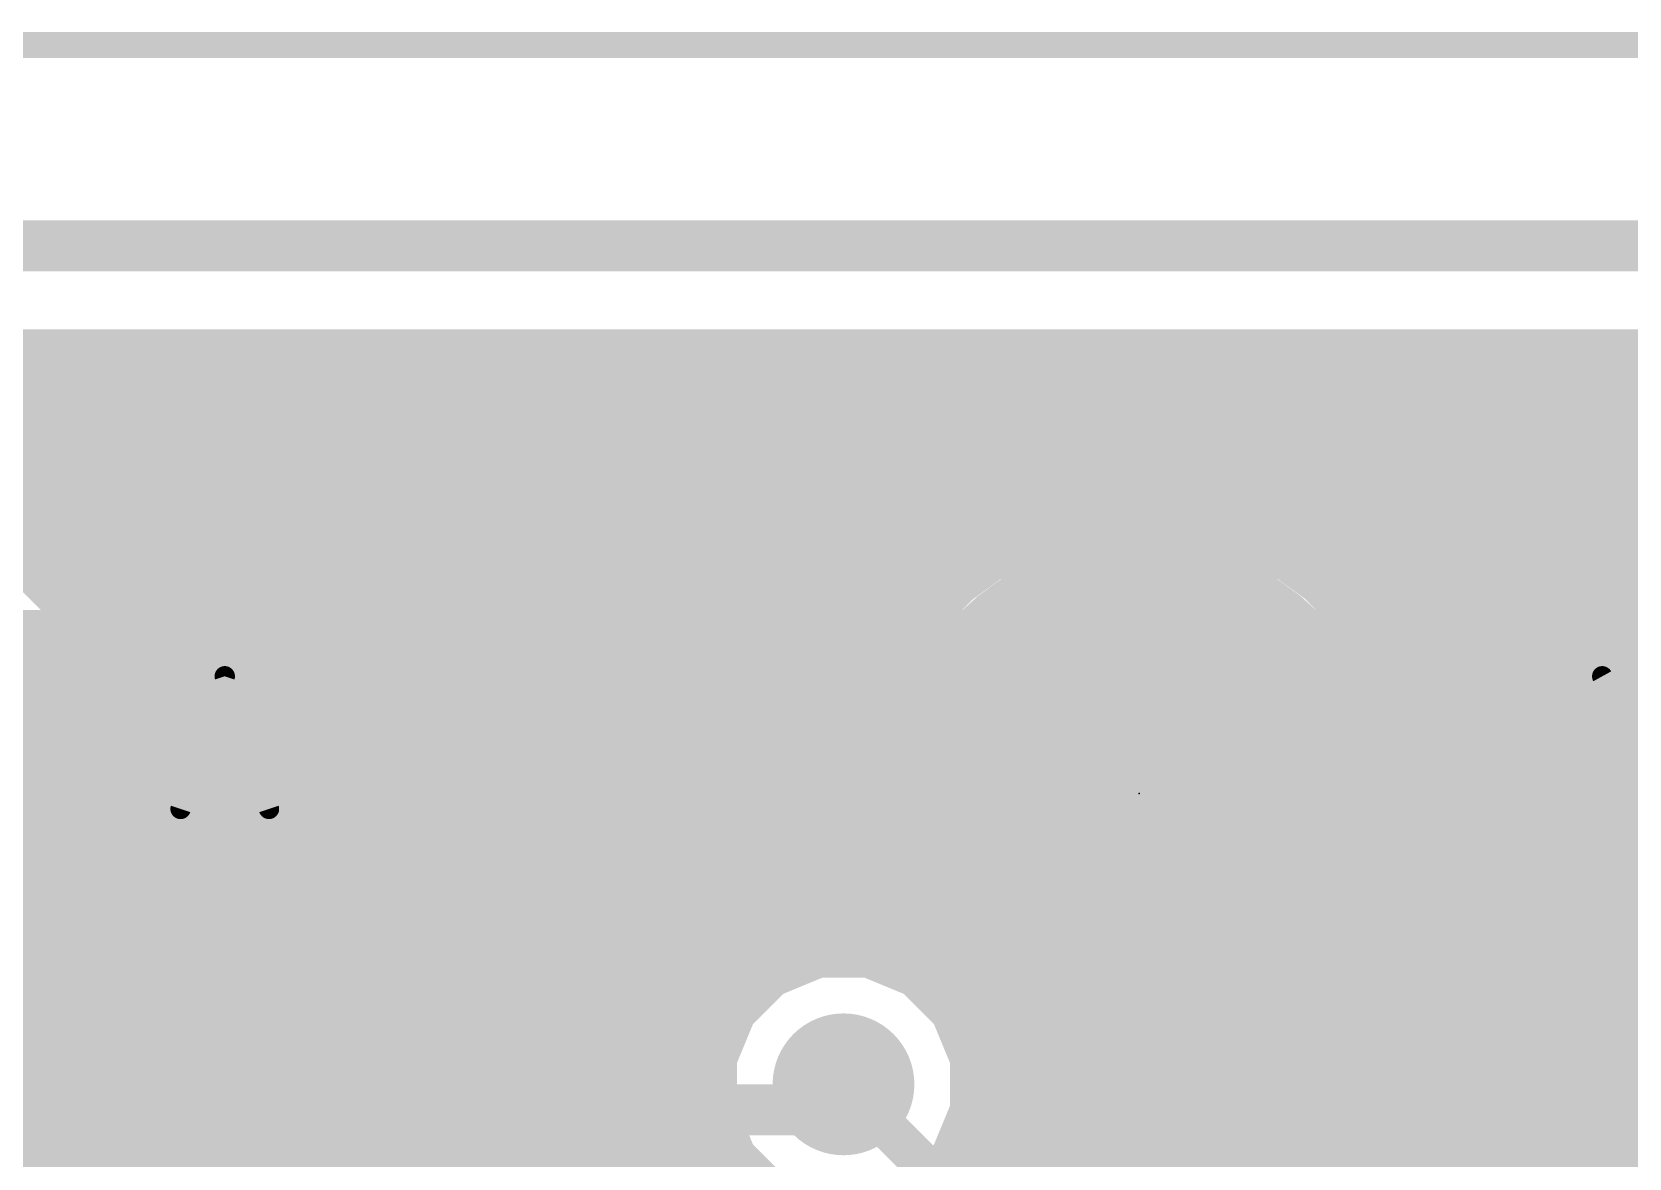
# Model space of a CAD drawing. Extents: x -1.3 to 57, y -0.1 to 23.2.
# Drawn here: x 32.33 to 40.29, y 15.46 to 21.07 of the extents above; entities that cross this region are included whole.
import ezdxf

# ---------------------------------------------------------------- set-up
doc = ezdxf.new("R2010")
doc.units = 0
for name, color, linetype in [('1', 12, 'CONTINUOUS'), ('16', 132, 'CONTINUOUS'), ('18', 110, 'CONTINUOUS'), ('20', 31, 'CONTINUOUS'), ('23', 53, 'CONTINUOUS'), ('25', 253, 'CONTINUOUS')]:
    doc.layers.add(name, color=color, linetype=linetype)

# ---------------------------------------------------------------- blocks, each defined once
blk = doc.blocks.new('PIE')
at = {"const_width": 0.5}
blk.add_lwpolyline([(0, -0.25, 1), (0, 0.25, 1), (0, -0.25)], format="xyb", dxfattribs=at)
blk = doc.blocks.new('ROUNDV')
at = {"const_width": 0.5}
blk.add_lwpolyline([(0, -0.25, 1), (0, 0.25, 1), (0, -0.25)], format="xyb", dxfattribs=at)

msp = doc.modelspace()

# ---------------------------------------------------------------- linework, layer by layer
at = {"layer": '1'}
for points, const_width in [([(25.0406, 19.431), (42.0154, 19.431)], 0.3048), ([(27.1283, 19.2024), (41.8592, 19.2024)], 0.3048), ([(27.4331, 18.8976), (40.7149, 18.8976)], 0.3048), ([(32.5986, 18.1784), (32.1484, 18.6286)], 0.3048), ([(37.5129, 18.6594), (37.3, 18.5902)], 0.3048), ([(37.6936, 18.688), (37.5129, 18.6594)], 0.3048), ([(37.6936, 17.4244), (37.6936, 18.688)], 0.3048), ([(37.9984, 18.688), (37.9984, 17.4244)], 0.3048), ([(38.1791, 18.6594), (37.9984, 18.688)], 0.3048), ([(38.392, 18.5902), (38.1791, 18.6594)], 0.3048), ([(32.1842, 18.5928), (37.308, 18.5928)], 0.3048), ([(37.3, 18.5902), (37.1005, 18.4885)], 0.3048), ([(37.6936, 18.5928), (37.9984, 18.5928)], 0.3048), ([(38.384, 18.5928), (40.4881, 18.5928)], 0.3048), ([(38.5915, 18.4885), (38.392, 18.5902)], 0.3048), ([(37.1005, 18.4885), (36.9194, 18.3569)], 0.3048), ([(38.7726, 18.3569), (38.5915, 18.4885)], 0.3048), ([(36.9194, 18.3569), (36.7611, 18.1986)], 0.3048), ([(38.9309, 18.1986), (38.7726, 18.3569)], 0.3048), ([(32.489, 18.288), (36.8504, 18.288)], 0.3048), ([(37.6936, 18.288), (37.9984, 18.288)], 0.3048), ([(38.8416, 18.288), (40.4392, 18.288)], 0.3048), ([(32.8422, 17.5903), (32.5986, 18.1784)], 0.3048), ([(36.7611, 18.1986), (36.6295, 18.0175)], 0.3048), ([(39.0625, 18.0175), (38.9309, 18.1986)], 0.3048), ([(36.6295, 18.0175), (36.5278, 17.818)], 0.3048), ([(39.1642, 17.818), (39.0625, 18.0175)], 0.3048), ([(32.6795, 17.9832), (36.612, 17.9832)], 0.3048), ([(37.6936, 17.9832), (37.9984, 17.9832)], 0.3048), ([(39.08, 17.9832), (40.5302, 17.9832)], 0.3048), ([(36.5278, 17.818), (36.4586, 17.6051)], 0.3048), ([(39.2334, 17.6051), (39.1642, 17.818)], 0.3048), ([(32.8057, 17.6784), (36.4825, 17.6784)], 0.3048), ([(37.6936, 17.6784), (37.9984, 17.6784)], 0.3048), ([(39.2096, 17.6784), (40.9311, 17.6784)], 0.3048), ([(32.8422, 16.9537), (32.8422, 17.5903)], 0.3048), ([(36.4586, 17.6051), (36.43, 17.4244)], 0.3048), ([(39.262, 17.4244), (39.2334, 17.6051)], 0.3048), ([(32.8422, 17.3736), (37.6936, 17.3736)], 0.3048), ([(36.43, 17.4244), (37.6936, 17.4244)], 0.3048), ([(37.9984, 17.4244), (37.6936, 17.4244)], 0.3048), ([(37.6936, 17.4244), (37.6936, 17.1196)], 0.3048), ([(37.9984, 17.1196), (37.9984, 17.4244)], 0.3048), ([(37.9984, 17.4244), (39.262, 17.4244)], 0.3048), ([(37.9984, 17.3736), (41.8592, 17.3736)], 0.3048), ([(37.6936, 17.1196), (36.43, 17.1196)], 0.3048), ([(36.43, 17.1196), (36.4586, 16.9389)], 0.3048), ([(37.6936, 15.856), (37.6936, 17.1196)], 0.3048), ([(37.6936, 17.1196), (37.9984, 17.1196)], 0.3048), ([(37.9984, 17.1196), (37.9984, 15.856)], 0.3048), ([(39.262, 17.1196), (37.9984, 17.1196)], 0.3048), ([(39.2334, 16.9389), (39.262, 17.1196)], 0.3048), ([(32.8422, 17.0688), (36.4381, 17.0688)], 0.3048), ([(37.6936, 17.0688), (37.9984, 17.0688)], 0.3048), ([(39.2539, 17.0688), (41.8592, 17.0688)], 0.3048), ([(32.5986, 16.3656), (32.8422, 16.9537)], 0.3048), ([(36.4586, 16.9389), (36.5278, 16.726)], 0.3048), ([(39.1642, 16.726), (39.2334, 16.9389)], 0.3048), ([(32.7636, 16.764), (36.5155, 16.764)], 0.3048), ([(36.5278, 16.726), (36.6295, 16.5265)], 0.3048), ([(37.6936, 16.764), (37.9984, 16.764)], 0.3048), ([(39.0625, 16.5265), (39.1642, 16.726)], 0.3048), ([(39.1765, 16.764), (41.8592, 16.764)], 0.3048), ([(36.2369, 16.5076), (35.9857, 16.4036)], 0.3048), ([(36.5087, 16.5076), (36.2369, 16.5076)], 0.3048), ([(36.7011, 16.4279), (36.5087, 16.5076)], 0.3048), ([(36.6295, 16.5265), (36.7011, 16.4279)], 0.3048), ([(38.9309, 16.3454), (39.0625, 16.5265)], 0.3048), ([(32.6374, 16.4592), (36.12, 16.4592)], 0.3048), ([(35.9857, 16.4036), (35.7934, 16.2113)], 0.3048), ([(36.6256, 16.4592), (36.6784, 16.4592)], 0.3048), ([(37.6936, 16.4592), (37.9984, 16.4592)], 0.3048), ([(39.0136, 16.4592), (41.8592, 16.4592)], 0.3048), ([(32.1484, 15.9154), (32.5986, 16.3656)], 0.3048), ([(38.7726, 16.1871), (38.9309, 16.3454)], 0.3048), ([(35.7934, 16.2113), (35.6894, 15.9601)], 0.3048), ([(38.5915, 16.0555), (38.7726, 16.1871)], 0.3048), ([(32.3874, 16.1544), (35.7699, 16.1544)], 0.3048), ([(37.0562, 15.9601), (36.9806, 16.1425)], 0.3048), ([(36.9806, 16.1425), (37.1005, 16.0555)], 0.3048), ([(37.6936, 16.1544), (37.9984, 16.1544)], 0.3048), ([(38.7277, 16.1544), (41.99, 16.1544)], 0.3048), ([(37.1005, 16.0555), (37.3, 15.9538)], 0.3048), ([(38.392, 15.9538), (38.5915, 16.0555)], 0.3048), ([(35.6894, 15.9601), (35.6894, 15.6883)], 0.3048), ([(37.0562, 15.7155), (37.0562, 15.9601)], 0.3048), ([(37.3, 15.9538), (37.5129, 15.8846)], 0.3048), ([(38.1791, 15.8846), (38.392, 15.9538)], 0.3048), ([(31.9895, 15.8496), (35.6894, 15.8496)], 0.3048), ([(37.0562, 15.8496), (44.9072, 15.8496)], 0.3048), ([(37.5129, 15.8846), (37.6936, 15.856)], 0.3048), ([(37.9984, 15.856), (38.1791, 15.8846)], 0.3048), ([(36.3728, 15.8242), (37.719, 14.478)], 0.2032), ([(35.6894, 15.6883), (35.7934, 15.4371)], 0.3048), ([(37.8873, 14.8844), (37.0562, 15.7155)], 0.3048), ([(28.774, 15.5448), (35.7488, 15.5448)], 0.3048), ([(37.2269, 15.5448), (44.9072, 15.5448)], 0.3048), ([(35.7934, 15.4371), (35.9857, 15.2448)], 0.3048)]:
    msp.add_lwpolyline(points, dxfattribs=dict(at, const_width=const_width))
for points, const_width in [([(37.501, 18.7346, 1), (37.5248, 18.5841)], 0.1524), ([(37.5365, 18.5869, 1), (37.4894, 18.7318)], 0.1524), ([(37.7698, 18.688, 1), (37.6174, 18.688)], 0.1524), ([(37.7055, 18.6127, 1), (37.6817, 18.7632)], 0.1524), ([(38.0746, 18.688, 1), (37.9222, 18.688)], 0.1524), ([(38.0103, 18.7632, 1), (37.9865, 18.6127)], 0.1524), ([(38.2026, 18.7318, 1), (38.1555, 18.5869)], 0.1524), ([(38.1672, 18.5841, 1), (38.191, 18.7346)], 0.1524), ([(37.2764, 18.6627, 1), (37.3235, 18.5177)], 0.1524), ([(37.3346, 18.5223, 1), (37.2654, 18.6581)], 0.1524), ([(37.308, 18.5166, 1), (37.308, 18.669)], 0.1524), ([(37.6936, 18.669, 1), (37.6936, 18.5166)], 0.1524), ([(37.9984, 18.5166, 1), (37.9984, 18.669)], 0.1524), ([(38.384, 18.669, 1), (38.384, 18.5166)], 0.1524), ([(38.4266, 18.6581, 1), (38.3574, 18.5223)], 0.1524), ([(38.3685, 18.5177, 1), (38.4156, 18.6627)], 0.1524), ([(37.0659, 18.5564, 1), (37.1351, 18.4206)], 0.1524), ([(37.1453, 18.4269, 1), (37.0557, 18.5502)], 0.1524), ([(38.6363, 18.5502, 1), (38.5467, 18.4269)], 0.1524), ([(38.5569, 18.4206, 1), (38.6261, 18.5564)], 0.1524), ([(36.8746, 18.4186, 1), (36.9642, 18.2953)], 0.1524), ([(36.9733, 18.3031, 1), (36.8655, 18.4108)], 0.1524), ([(38.8265, 18.4108, 1), (38.7187, 18.3031)], 0.1524), ([(38.7278, 18.2953, 1), (38.8174, 18.4186)], 0.1524), ([(32.489, 18.3642, 1), (32.489, 18.2118)], 0.1524), ([(36.8504, 18.2118, 1), (36.8504, 18.3642)], 0.1524), ([(37.6936, 18.3642, 1), (37.6936, 18.2118)], 0.1524), ([(37.9984, 18.2118, 1), (37.9984, 18.3642)], 0.1524), ([(38.8416, 18.3642, 1), (38.8416, 18.2118)], 0.1524), ([(32.669, 18.2076, 1), (32.5282, 18.1493)], 0.1524), ([(32.5447, 18.1246, 1), (32.6525, 18.2323)], 0.1524), ([(36.7072, 18.2525, 1), (36.8149, 18.1447)], 0.1524), ([(36.8227, 18.1538, 1), (36.6994, 18.2434)], 0.1524), ([(38.9926, 18.2434, 1), (38.8693, 18.1538)], 0.1524), ([(38.8771, 18.1447, 1), (38.9848, 18.2525)], 0.1524), ([(36.5678, 18.0623, 1), (36.6911, 17.9727)], 0.1524), ([(36.6973, 17.9829, 1), (36.5616, 18.0521)], 0.1524), ([(39.1304, 18.0521, 1), (38.9946, 17.9829)], 0.1524), ([(39.0009, 17.9727, 1), (39.1242, 18.0623)], 0.1524), ([(32.6795, 18.0594, 1), (32.6795, 17.907)], 0.1524), ([(36.612, 17.907, 1), (36.612, 18.0594)], 0.1524), ([(37.6936, 18.0594, 1), (37.6936, 17.907)], 0.1524), ([(37.9984, 17.907, 1), (37.9984, 18.0594)], 0.1524), ([(39.08, 18.0594, 1), (39.08, 17.907)], 0.1524), ([(36.4599, 17.8526, 1), (36.5957, 17.7834)], 0.1524), ([(36.6003, 17.7945, 1), (36.4553, 17.8416)], 0.1524), ([(39.2367, 17.8416, 1), (39.0917, 17.7945)], 0.1524), ([(39.0963, 17.7834, 1), (39.2321, 17.8526)], 0.1524), ([(32.8057, 17.7546, 1), (32.8057, 17.6022)], 0.1524), ([(36.4825, 17.6022, 1), (36.4825, 17.7546)], 0.1524), ([(37.6936, 17.7546, 1), (37.6936, 17.6022)], 0.1524), ([(37.9984, 17.6022, 1), (37.9984, 17.7546)], 0.1524), ([(39.2096, 17.7546, 1), (39.2096, 17.6022)], 0.1524), ([(32.9184, 17.5903, 1), (32.766, 17.5903)], 0.1524), ([(36.5339, 17.5932, 1), (36.3834, 17.617)], 0.1524), ([(39.3086, 17.617, 1), (39.1581, 17.5932)], 0.1524), ([(32.7718, 17.5611, 1), (32.9126, 17.6195)], 0.1524), ([(36.3862, 17.6286, 1), (36.5311, 17.5815)], 0.1524), ([(39.1609, 17.5815, 1), (39.3058, 17.6286)], 0.1524), ([(32.8422, 17.4498, 1), (32.8422, 17.2974)], 0.1524), ([(36.43, 17.5006, 1), (36.43, 17.3482)], 0.1524), ([(36.3547, 17.4363, 1), (36.5053, 17.4125)], 0.1524), ([(37.6936, 17.5006, 1), (37.6936, 17.3482)], 0.1524), ([(37.7698, 17.4244, 1), (37.6174, 17.4244)], 0.1524), ([(37.6936, 17.3482, 1), (37.6936, 17.5006)], 0.1524), ([(37.6936, 17.2974, 1), (37.6936, 17.4498)], 0.1524), ([(38.0746, 17.4244, 1), (37.9222, 17.4244)], 0.1524), ([(37.9984, 17.5006, 1), (37.9984, 17.3482)], 0.1524), ([(37.9984, 17.4498, 1), (37.9984, 17.2974)], 0.1524), ([(37.9984, 17.3482, 1), (37.9984, 17.5006)], 0.1524), ([(39.1867, 17.4125, 1), (39.3372, 17.4363)], 0.1524), ([(39.262, 17.3482, 1), (39.262, 17.5006)], 0.1524), ([(37.6174, 17.4244, 1), (37.7698, 17.4244)], 0.1524), ([(37.9222, 17.4244, 1), (38.0746, 17.4244)], 0.1524), ([(36.43, 17.1958, 1), (36.43, 17.0434)], 0.1524), ([(36.5053, 17.1315, 1), (36.3547, 17.1077)], 0.1524), ([(37.7698, 17.1196, 1), (37.6174, 17.1196)], 0.1524), ([(37.6936, 17.1958, 1), (37.6936, 17.0434)], 0.1524), ([(37.6936, 17.0434, 1), (37.6936, 17.1958)], 0.1524), ([(38.0746, 17.1196, 1), (37.9222, 17.1196)], 0.1524), ([(37.9984, 17.1958, 1), (37.9984, 17.0434)], 0.1524), ([(37.9984, 17.0434, 1), (37.9984, 17.1958)], 0.1524), ([(39.3372, 17.1077, 1), (39.1867, 17.1315)], 0.1524), ([(39.262, 17.0434, 1), (39.262, 17.1958)], 0.1524), ([(32.8422, 17.145, 1), (32.8422, 16.9926)], 0.1524), ([(36.4381, 16.9926, 1), (36.4381, 17.145)], 0.1524), ([(37.6936, 17.145, 1), (37.6936, 16.9926)], 0.1524), ([(37.6174, 17.1196, 1), (37.7698, 17.1196)], 0.1524), ([(37.9222, 17.1196, 1), (38.0746, 17.1196)], 0.1524), ([(37.9984, 16.9926, 1), (37.9984, 17.145)], 0.1524), ([(39.2539, 17.145, 1), (39.2539, 16.9926)], 0.1524), ([(32.9126, 16.9245, 1), (32.7718, 16.9829)], 0.1524), ([(32.766, 16.9537, 1), (32.9184, 16.9537)], 0.1524), ([(36.5311, 16.9625, 1), (36.3862, 16.9154)], 0.1524), ([(36.3834, 16.927, 1), (36.5339, 16.9508)], 0.1524), ([(39.1581, 16.9508, 1), (39.3086, 16.927)], 0.1524), ([(39.3058, 16.9154, 1), (39.1609, 16.9625)], 0.1524), ([(32.7636, 16.8402, 1), (32.7636, 16.6878)], 0.1524), ([(36.5957, 16.7606, 1), (36.4599, 16.6914)], 0.1524), ([(36.5155, 16.6878, 1), (36.5155, 16.8402)], 0.1524), ([(37.6936, 16.8402, 1), (37.6936, 16.6878)], 0.1524), ([(37.9984, 16.6878, 1), (37.9984, 16.8402)], 0.1524), ([(39.2321, 16.6914, 1), (39.0963, 16.7606)], 0.1524), ([(39.1765, 16.8402, 1), (39.1765, 16.6878)], 0.1524), ([(36.4553, 16.7024, 1), (36.6003, 16.7495)], 0.1524), ([(39.0917, 16.7495, 1), (39.2367, 16.7024)], 0.1524), ([(36.2369, 16.5838, 1), (36.2369, 16.4314)], 0.1524), ([(36.266, 16.4372, 1), (36.2077, 16.578)], 0.1524), ([(36.5379, 16.578, 1), (36.4796, 16.4372)], 0.1524), ([(36.5087, 16.4314, 1), (36.5087, 16.5838)], 0.1524), ([(36.6911, 16.5713, 1), (36.5678, 16.4817)], 0.1524), ([(36.5616, 16.4919, 1), (36.6973, 16.5611)], 0.1524), ([(38.9946, 16.5611, 1), (39.1304, 16.4919)], 0.1524), ([(39.1242, 16.4817, 1), (39.0009, 16.5713)], 0.1524), ([(32.6374, 16.5354, 1), (32.6374, 16.383)], 0.1524), ([(35.9565, 16.474, 1), (36.0148, 16.3332)], 0.1524), ([(36.0396, 16.3497, 1), (35.9318, 16.4574)], 0.1524), ([(36.12, 16.383, 1), (36.12, 16.5354)], 0.1524), ([(36.6256, 16.5354, 1), (36.6256, 16.383)], 0.1524), ([(36.6394, 16.3831, 1), (36.7627, 16.4727)], 0.1524), ([(36.6719, 16.3575, 1), (36.7302, 16.4983)], 0.1524), ([(36.6784, 16.383, 1), (36.6784, 16.5354)], 0.1524), ([(37.6936, 16.5354, 1), (37.6936, 16.383)], 0.1524), ([(37.9984, 16.383, 1), (37.9984, 16.5354)], 0.1524), ([(39.0136, 16.5354, 1), (39.0136, 16.383)], 0.1524), ([(32.5282, 16.3947, 1), (32.669, 16.3364)], 0.1524), ([(32.6525, 16.3117, 1), (32.5447, 16.4194)], 0.1524), ([(38.9848, 16.2915, 1), (38.8771, 16.3993)], 0.1524), ([(38.8693, 16.3902, 1), (38.9926, 16.3006)], 0.1524), ([(35.7396, 16.2652, 1), (35.8473, 16.1574)], 0.1524), ([(35.8638, 16.1822, 1), (35.723, 16.2405)], 0.1524), ([(38.7187, 16.2409, 1), (38.8265, 16.1332)], 0.1524), ([(38.8174, 16.1254, 1), (38.7278, 16.2487)], 0.1524), ([(32.3874, 16.2306, 1), (32.3874, 16.0782)], 0.1524), ([(35.7699, 16.0782, 1), (35.7699, 16.2306)], 0.1524), ([(37.051, 16.1717, 1), (36.9102, 16.1134)], 0.1524), ([(37.0254, 16.2042, 1), (36.9359, 16.0809)], 0.1524), ([(37.6936, 16.2306, 1), (37.6936, 16.0782)], 0.1524), ([(37.9984, 16.0782, 1), (37.9984, 16.2306)], 0.1524), ([(38.7277, 16.2306, 1), (38.7277, 16.0782)], 0.1524), ([(37.1351, 16.1233, 1), (37.0659, 15.9876)], 0.1524), ([(37.0557, 15.9938, 1), (37.1453, 16.1171)], 0.1524), ([(38.5467, 16.1171, 1), (38.6363, 15.9938)], 0.1524), ([(38.6261, 15.9876, 1), (38.5569, 16.1233)], 0.1524), ([(35.7656, 15.9601, 1), (35.6132, 15.9601)], 0.1524), ([(37.1324, 15.9601, 1), (36.98, 15.9601)], 0.1524), ([(37.3235, 16.0263, 1), (37.2764, 15.8813)], 0.1524), ([(37.2654, 15.8859, 1), (37.3346, 16.0217)], 0.1524), ([(38.3574, 16.0217, 1), (38.4266, 15.8859)], 0.1524), ([(38.4156, 15.8813, 1), (38.3685, 16.0263)], 0.1524), ([(35.619, 15.9893, 1), (35.7598, 15.931)], 0.1524), ([(35.6894, 15.7734, 1), (35.6894, 15.9258)], 0.1524), ([(37.0562, 15.9258, 1), (37.0562, 15.7734)], 0.1524), ([(36.9858, 15.931, 1), (37.1266, 15.9893)], 0.1524), ([(37.5248, 15.9599, 1), (37.501, 15.8094)], 0.1524), ([(37.4894, 15.8122, 1), (37.5365, 15.9571)], 0.1524), ([(37.6817, 15.7807, 1), (37.7055, 15.9313)], 0.1524), ([(37.9865, 15.9313, 1), (38.0103, 15.7807)], 0.1524), ([(38.1555, 15.9571, 1), (38.2026, 15.8122)], 0.1524), ([(38.191, 15.8094, 1), (38.1672, 15.9599)], 0.1524), ([(36.4087, 15.8601, 1), (36.3369, 15.7883)], 0.1016), ([(37.6174, 15.856, 1), (37.7698, 15.856)], 0.1524), ([(37.9222, 15.856, 1), (38.0746, 15.856)], 0.1524), ([(35.7598, 15.7174, 1), (35.619, 15.6591)], 0.1524), ([(37.1101, 15.7694, 1), (37.0023, 15.6617)], 0.1524), ([(35.6132, 15.6883, 1), (35.7656, 15.6883)], 0.1524), ([(36.98, 15.7155, 1), (37.1324, 15.7155)], 0.1524), ([(35.7488, 15.4686, 1), (35.7488, 15.621)], 0.1524), ([(37.2269, 15.621, 1), (37.2269, 15.4686)], 0.1524), ([(35.8473, 15.491, 1), (35.7396, 15.3832)], 0.1524), ([(35.723, 15.4079, 1), (35.8638, 15.4662)], 0.1524)]:
    msp.add_lwpolyline(points, format="xyb", dxfattribs=dict(at, const_width=const_width))
at = {"layer": '16'}
for points, const_width in [([(47.3964, 19.1516), (11.7348, 19.1516)], 0.254), ([(40.9956, 18.4658), (16.3068, 18.4658)], 0.254), ([(24.5885, 18.034), (40.5091, 18.034)], 0.3048), ([(24.6393, 17.9832), (40.5302, 17.9832)], 0.3048), ([(24.8363, 17.6784), (40.9311, 17.6784)], 0.3048), ([(24.8642, 17.3736), (48.5637, 17.3736)], 0.3048), ([(24.7409, 17.0688), (48.8685, 17.0688)], 0.3048), ([(23.9263, 16.764), (49.1733, 16.764)], 0.3048), ([(36.2369, 16.5076), (35.9857, 16.4036)], 0.3048), ([(36.5087, 16.5076), (36.2369, 16.5076)], 0.3048), ([(36.7599, 16.4036), (36.5087, 16.5076)], 0.3048), ([(23.9752, 16.4592), (36.12, 16.4592)], 0.3048), ([(35.9857, 16.4036), (35.7934, 16.2113)], 0.3048), ([(36.6256, 16.4592), (49.6303, 16.4592)], 0.3048), ([(36.9522, 16.2113), (36.7599, 16.4036)], 0.3048), ([(35.7934, 16.2113), (35.7593, 16.129)], 0.3048), ([(37.0562, 15.9601), (36.9522, 16.2113)], 0.3048), ([(35.7593, 16.129), (23.8737, 16.129)], 0.3048), ([(23.8842, 16.1544), (35.7699, 16.1544)], 0.3048), ([(36.9757, 16.1544), (41.8945, 16.1544)], 0.3048), ([(37.0562, 15.6883), (37.0562, 15.9601)], 0.3048), ([(37.0562, 15.8496), (41.5897, 15.8496)], 0.3048), ([(36.2458, 15.6972), (36.3728, 15.8242)], 0.254), ([(36.9522, 15.4371), (37.0562, 15.6883)], 0.3048), ([(22.4536, 15.6972), (36.2458, 15.6972)], 0.254), ([(36.9968, 15.5448), (41.2849, 15.5448)], 0.3048), ([(36.7599, 15.2448), (36.9522, 15.4371)], 0.3048)]:
    msp.add_lwpolyline(points, dxfattribs=dict(at, const_width=const_width))
for points, const_width in [([(36.2369, 16.5838, 1), (36.2369, 16.4314)], 0.1524), ([(36.266, 16.4372, 1), (36.2077, 16.578)], 0.1524), ([(36.5379, 16.578, 1), (36.4796, 16.4372)], 0.1524), ([(36.5087, 16.4314, 1), (36.5087, 16.5838)], 0.1524), ([(35.9565, 16.474, 1), (36.0148, 16.3332)], 0.1524), ([(36.0396, 16.3497, 1), (35.9318, 16.4574)], 0.1524), ([(36.12, 16.383, 1), (36.12, 16.5354)], 0.1524), ([(36.6256, 16.5354, 1), (36.6256, 16.383)], 0.1524), ([(36.8138, 16.4574, 1), (36.706, 16.3497)], 0.1524), ([(36.7308, 16.3332, 1), (36.7891, 16.474)], 0.1524), ([(35.7396, 16.2652, 1), (35.8473, 16.1574)], 0.1524), ([(35.8638, 16.1822, 1), (35.723, 16.2405)], 0.1524), ([(37.0226, 16.2405, 1), (36.8818, 16.1822)], 0.1524), ([(36.8983, 16.1574, 1), (37.006, 16.2652)], 0.1524), ([(35.6889, 16.1582, 1), (35.8297, 16.0998)], 0.1524), ([(35.7593, 16.0528, 1), (35.7593, 16.2052)], 0.1524), ([(35.7699, 16.0782, 1), (35.7699, 16.2306)], 0.1524), ([(36.9757, 16.2306, 1), (36.9757, 16.0782)], 0.1524), ([(37.1324, 15.9601, 1), (36.98, 15.9601)], 0.1524), ([(37.0562, 15.9258, 1), (37.0562, 15.7734)], 0.1524), ([(36.9858, 15.931, 1), (37.1266, 15.9893)], 0.1524), ([(36.4177, 15.7793, 1), (36.3279, 15.8691)], 0.127), ([(37.1266, 15.6591, 1), (36.9858, 15.7174)], 0.1524), ([(36.2009, 15.7421, 1), (36.2907, 15.6523)], 0.127), ([(36.2458, 15.6337, 1), (36.2458, 15.7607)], 0.127), ([(36.98, 15.6883, 1), (37.1324, 15.6883)], 0.1524), ([(36.9968, 15.621, 1), (36.9968, 15.4686)], 0.1524), ([(36.8818, 15.4662, 1), (37.0226, 15.4079)], 0.1524), ([(37.006, 15.3832, 1), (36.8983, 15.491)], 0.1524)]:
    msp.add_lwpolyline(points, format="xyb", dxfattribs=dict(at, const_width=const_width))
at = {"layer": '20'}
for points, const_width in [([(0.065, 21), (51.935, 21)], 0.13), ([(0, 20), (52, 20)], 0.254)]:
    msp.add_lwpolyline(points, dxfattribs=dict(at, const_width=const_width))
at = {"layer": '23'}
msp.add_point((37.846, 17.272), dxfattribs=at)
at = {"layer": '25', "const_width": 0.1016}
for points in [[(33.0708, 17.1958), (33.2909, 17.8562)], [(33.2909, 17.8562), (33.5111, 17.1958)], [(33.9374, 17.8562), (34.0841, 17.8562)], [(34.5089, 17.8562), (34.6556, 17.8562)], [(34.9609, 17.1958), (34.9609, 17.8562)], [(34.9609, 17.8562), (35.2545, 17.8562)], [(35.5553, 17.8562), (35.5553, 17.1958)], [(39.5676, 17.8562), (39.7877, 17.8562)], [(40.1523, 17.1958), (40.1523, 17.8562)], [(40.1523, 17.8562), (40.5192, 17.1958)], [(33.7906, 17.3426), (33.7906, 17.7094)], [(34.3621, 17.3426), (34.3621, 17.7094)], [(39.4208, 17.3426), (39.4208, 17.7094)], [(34.9609, 17.5627), (35.1811, 17.5627)], [(39.6776, 17.5627), (39.7877, 17.5627)], [(39.7877, 17.5627), (39.7877, 17.1958)], [(33.456, 17.3609), (33.1258, 17.3609)], [(34.0841, 17.1958), (33.9374, 17.1958)], [(34.6556, 17.1958), (34.5089, 17.1958)], [(35.2545, 17.1958), (34.9609, 17.1958)], [(35.5553, 17.1958), (35.8488, 17.1958)], [(39.7877, 17.1958), (39.5676, 17.1958)]]:
    msp.add_lwpolyline(points, dxfattribs=at)
at = {"layer": '25'}
for points, const_width in [([(33.315, 17.8642, 1), (33.2668, 17.8482)], 0.0508), ([(33.315, 17.8482, 1), (33.2668, 17.8642)], 0.0508), ([(33.9374, 17.8562, 0.4142), (33.7906, 17.7094)], 0.1016), ([(33.9374, 17.8816, 1), (33.9374, 17.8308)], 0.0508), ([(33.9374, 17.8308, 1), (33.9374, 17.8816)], 0.0508), ([(34.0841, 17.8308, 1), (34.0841, 17.8816)], 0.0508), ([(34.5089, 17.8562, 0.4142), (34.3621, 17.7094)], 0.1016), ([(34.5089, 17.8816, 1), (34.5089, 17.8308)], 0.0508), ([(34.5089, 17.8308, 1), (34.5089, 17.8816)], 0.0508), ([(34.6556, 17.8308, 1), (34.6556, 17.8816)], 0.0508), ([(34.9863, 17.8562, 1), (34.9355, 17.8562)], 0.0508), ([(34.9609, 17.8816, 1), (34.9609, 17.8308)], 0.0508), ([(35.2545, 17.8308, 1), (35.2545, 17.8816)], 0.0508), ([(35.5807, 17.8562, 1), (35.5299, 17.8562)], 0.0508), ([(39.5676, 17.8562, 0.4142), (39.4208, 17.7094)], 0.1016), ([(39.5676, 17.8816, 1), (39.5676, 17.8308)], 0.0508), ([(39.5676, 17.8308, 1), (39.5676, 17.8816)], 0.0508), ([(39.7877, 17.8308, 1), (39.7877, 17.8816)], 0.0508), ([(40.1777, 17.8562, 1), (40.1269, 17.8562)], 0.0508), ([(40.1745, 17.8685, 1), (40.1301, 17.8439)], 0.0508), ([(33.816, 17.7094, 1), (33.7652, 17.7094)], 0.0508), ([(34.3875, 17.7094, 1), (34.3367, 17.7094)], 0.0508), ([(39.4462, 17.7094, 1), (39.3954, 17.7094)], 0.0508), ([(33.7652, 17.7094, 1), (33.816, 17.7094)], 0.0508), ([(34.3367, 17.7094, 1), (34.3875, 17.7094)], 0.0508), ([(39.3954, 17.7094, 1), (39.4462, 17.7094)], 0.0508), ([(34.9609, 17.5881, 1), (34.9609, 17.5373)], 0.0508), ([(35.1811, 17.5373, 1), (35.1811, 17.5881)], 0.0508), ([(39.6776, 17.5881, 1), (39.6776, 17.5373)], 0.0508), ([(39.8131, 17.5627, 1), (39.7623, 17.5627)], 0.0508), ([(39.7877, 17.5373, 1), (39.7877, 17.5881)], 0.0508), ([(33.1258, 17.3863, 1), (33.1258, 17.3355)], 0.0508), ([(33.456, 17.3355, 1), (33.456, 17.3863)], 0.0508), ([(33.7906, 17.3426, 0.4142), (33.9374, 17.1958)], 0.1016), ([(33.816, 17.3426, 1), (33.7652, 17.3426)], 0.0508), ([(33.7652, 17.3426, 1), (33.816, 17.3426)], 0.0508), ([(34.3621, 17.3426, 0.4142), (34.5089, 17.1958)], 0.1016), ([(34.3875, 17.3426, 1), (34.3367, 17.3426)], 0.0508), ([(34.3367, 17.3426, 1), (34.3875, 17.3426)], 0.0508), ([(39.4208, 17.3426, 0.4142), (39.5676, 17.1958)], 0.1016), ([(39.4462, 17.3426, 1), (39.3954, 17.3426)], 0.0508), ([(39.3954, 17.3426, 1), (39.4462, 17.3426)], 0.0508), ([(33.0467, 17.2038, 1), (33.0949, 17.1878)], 0.0508), ([(33.487, 17.1878, 1), (33.5352, 17.2038)], 0.0508), ([(33.9374, 17.2212, 1), (33.9374, 17.1704)], 0.0508), ([(33.9374, 17.1704, 1), (33.9374, 17.2212)], 0.0508), ([(34.0841, 17.1704, 1), (34.0841, 17.2212)], 0.0508), ([(34.5089, 17.2212, 1), (34.5089, 17.1704)], 0.0508), ([(34.5089, 17.1704, 1), (34.5089, 17.2212)], 0.0508), ([(34.6556, 17.1704, 1), (34.6556, 17.2212)], 0.0508), ([(34.9609, 17.2212, 1), (34.9609, 17.1704)], 0.0508), ([(34.9355, 17.1958, 1), (34.9863, 17.1958)], 0.0508), ([(35.2545, 17.1704, 1), (35.2545, 17.2212)], 0.0508), ([(35.5553, 17.2212, 1), (35.5553, 17.1704)], 0.0508), ([(35.5299, 17.1958, 1), (35.5807, 17.1958)], 0.0508), ([(35.8488, 17.1704, 1), (35.8488, 17.2212)], 0.0508), ([(39.5676, 17.2212, 1), (39.5676, 17.1704)], 0.0508), ([(39.5676, 17.1704, 1), (39.5676, 17.2212)], 0.0508), ([(39.7623, 17.1958, 1), (39.8131, 17.1958)], 0.0508), ([(39.7877, 17.1704, 1), (39.7877, 17.2212)], 0.0508), ([(40.1269, 17.1958, 1), (40.1777, 17.1958)], 0.0508)]:
    msp.add_lwpolyline(points, format="xyb", dxfattribs=dict(at, const_width=const_width))

# ---------------------------------------------------------------- block references
at = {"layer": '1', "xscale": 2.54, "yscale": 2.54}
for p in [(31.242, 17.272), (37.846, 17.272)]:
    msp.add_blockref('PIE', p, dxfattribs=at)
at = {"layer": '18', "xscale": 0.7064, "yscale": 0.7064}
msp.add_blockref('ROUNDV', (36.3728, 15.8242), dxfattribs=at)
msp.add_blockref('ROUNDV', (36.3728, 15.8242), dxfattribs=at)

doc.saveas('drawing.dxf')
